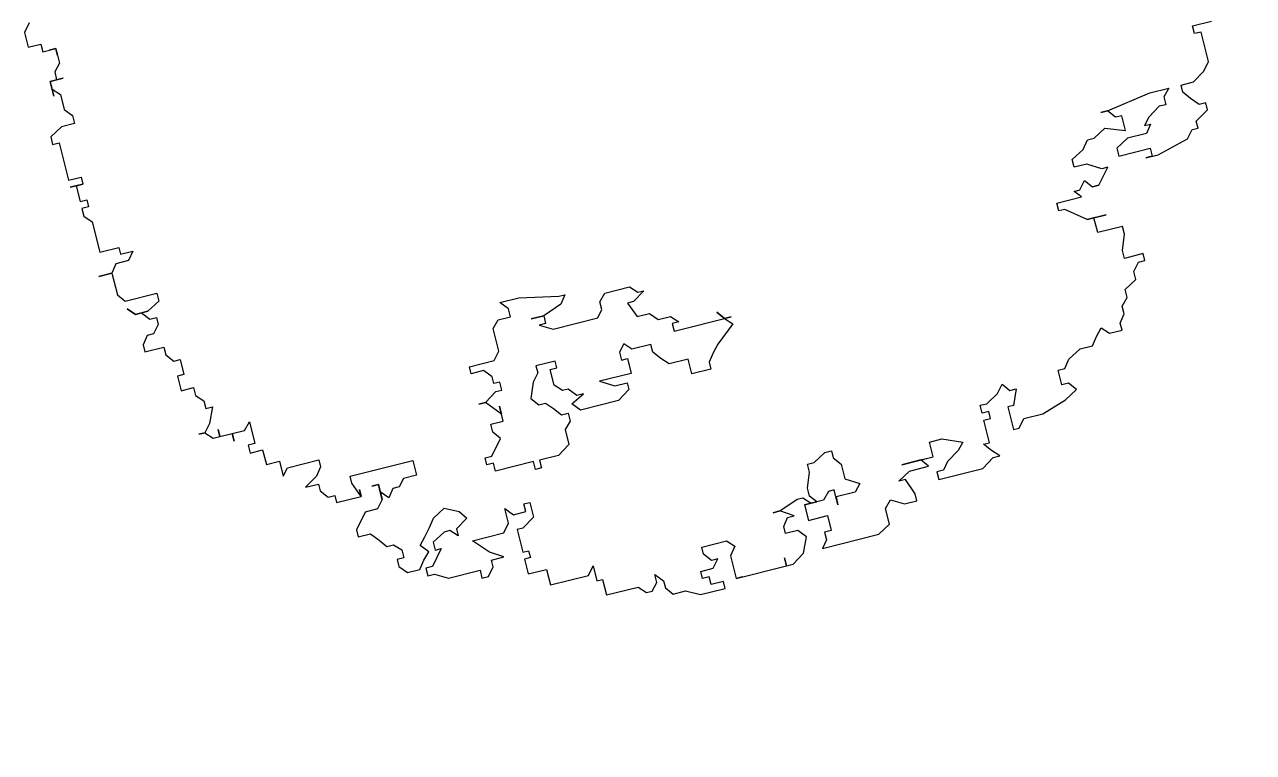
# Model space of a CAD drawing. Extents: x -30 to 1202, y 231 to 898.
# Drawn here: x 422.741 to 427.279, y 435.574 to 438.262 of the extents above; entities that cross this region are included whole.
import ezdxf

# ---------------------------------------------------------------- set-up
doc = ezdxf.new("R2010")
doc.units = 0
doc.header["$LTSCALE"] = 0.04
doc.layers.get('0').update_dxf_attribs({"linetype": 'CONTINUOUS'})
for name, color, linetype in [('CONTORXXNP----00', 255, 'CONTINUOUS'), ('PISO', 1, 'CONTINUOUS'), ('PISOS', 1, 'CONTINUOUS')]:
    doc.layers.add(name, color=color, linetype=linetype)
doc.styles.get("Standard").update_dxf_attribs({"font": 'romans.shx'})

# ---------------------------------------------------------------- blocks, each defined once
blk = doc.blocks.new('ARB3')
for p, q in [((-0.4922, 0.0945), (-0.498, 0.0876)), ((-0.498, 0.0876), (-0.498, 0.0745)), ((-0.498, -0.0047), (-0.498, -0.0116)), ((-0.498, -0.0116), (-0.4922, -0.0116)), ((-0.4922, -0.0116), (-0.4922, -0.0446))]:
    blk.add_line(p, q)
at = {"color": 0}
for p, q in [((-0.498, 0.0745), (-0.487, 0.0745)), ((-0.487, 0.0745), (-0.487, 0.0676)), ((-0.487, 0.0676), (-0.4754, 0.0676)), ((-0.4754, 0.0676), (-0.4812, 0.0676)), ((-0.4812, 0.0676), (-0.4754, 0.0676)), ((-0.4754, 0.0676), (-0.4754, 0.0615)), ((-0.4754, 0.0615), (-0.4754, 0.0676)), ((-0.4754, 0.0676), (-0.4754, 0.0546)), ((-0.4754, 0.0546), (-0.4812, 0.0484)), ((-0.4812, 0.0484), (-0.4812, 0.0415)), ((-0.4754, 0.0415), (-0.487, 0.0415)), ((-0.487, 0.0415), (-0.487, 0.0284)), ((-0.487, 0.0284), (-0.487, 0.0346)), ((-0.487, 0.0346), (-0.4812, 0.0284)), ((-0.4812, 0.0415), (-0.4754, 0.0415)), ((-0.4812, 0.0284), (-0.4812, 0.0153)), ((-0.4812, 0.0153), (-0.4754, 0.0084)), ((-0.487, 0.0015), (-0.498, -0.0047)), ((-0.4754, 0.0015), (-0.487, 0.0015)), ((-0.4754, 0.0084), (-0.4754, 0.0015)), ((-0.4922, -0.0446), (-0.4812, -0.0446)), ((-0.4812, -0.0508), (-0.4922, -0.0508)), ((-0.4922, -0.0508), (-0.487, -0.0508)), ((-0.487, -0.0508), (-0.487, -0.0646)), ((-0.4812, -0.0446), (-0.4812, -0.0508)), ((-0.487, -0.0646), (-0.4812, -0.0646)), ((-0.4812, -0.0708), (-0.487, -0.0708)), ((-0.487, -0.0708), (-0.487, -0.0777)), ((-0.4812, -0.0646), (-0.4812, -0.0708)), ((-0.487, -0.0777), (-0.4812, -0.0839)), ((-0.4812, -0.0839), (-0.4812, -0.1108)), ((-0.4812, -0.1108), (-0.4644, -0.1108)), ((-0.4644, -0.1108), (-0.4644, -0.1169)), ((-0.4702, -0.1238), (-0.4754, -0.1308)), ((-0.4592, -0.1238), (-0.4702, -0.1238)), ((-0.4644, -0.1169), (-0.4534, -0.1169)), ((-0.4534, -0.1169), (-0.4592, -0.1238)), ((-0.4754, -0.1308), (-0.487, -0.1308)), ((-0.487, -0.1308), (-0.4754, -0.1308)), ((-0.4754, -0.1308), (-0.4754, -0.15)), ((-0.4754, -0.15), (-0.4702, -0.1569)), ((-0.4702, -0.1569), (-0.4424, -0.1569)), ((-0.4424, -0.1569), (-0.4424, -0.1638)), ((0.4747, -0.1569), (0.4747, -0.15)), ((0.4747, -0.15), (0.4915, -0.15)), ((0.4805, -0.1569), (0.4747, -0.1569)), ((0.4805, -0.1831), (0.4805, -0.1569)), ((-0.4644, -0.17), (-0.4702, -0.1638)), ((-0.4702, -0.1638), (-0.4644, -0.17)), ((-0.4424, -0.1638), (-0.4534, -0.17)), ((-0.4534, -0.17), (-0.4644, -0.17)), ((-0.4644, -0.17), (-0.4592, -0.17)), ((-0.4592, -0.17), (-0.4534, -0.1769)), ((-0.4534, -0.1769), (-0.4476, -0.1769)), ((-0.4476, -0.1769), (-0.4476, -0.1831)), ((-0.4476, -0.1831), (-0.4534, -0.19)), ((0.4747, -0.19), (0.4805, -0.1831)), ((-0.4592, -0.19), (-0.4644, -0.1969)), ((-0.4644, -0.1969), (-0.4644, -0.2031)), ((-0.4534, -0.19), (-0.4592, -0.19)), ((0.3862, -0.2031), (0.425, -0.1969)), ((0.425, -0.1969), (0.4418, -0.1969)), ((0.4418, -0.1969), (0.436, -0.2031)), ((0.4528, -0.2031), (0.4528, -0.1969)), ((0.4528, -0.1969), (0.4638, -0.1969)), ((0.4638, -0.1969), (0.4747, -0.19)), ((-0.4644, -0.2031), (-0.4476, -0.2031)), ((-0.4476, -0.2031), (-0.4476, -0.21)), ((-0.4476, -0.21), (-0.4424, -0.2169)), ((0.3862, -0.2031), (0.3804, -0.2031)), ((0.3804, -0.2031), (0.3862, -0.2031)), ((0.3914, -0.21), (0.3862, -0.2031)), ((0.3972, -0.21), (0.3914, -0.21)), ((0.3972, -0.223), (0.3972, -0.21)), ((0.4302, -0.21), (0.4192, -0.2169)), ((0.436, -0.21), (0.4302, -0.21)), ((0.436, -0.2031), (0.436, -0.21)), ((0.4579, -0.21), (0.4528, -0.2031)), ((0.4638, -0.2169), (0.4579, -0.21)), ((-0.4424, -0.2169), (-0.4366, -0.2169)), ((-0.4366, -0.2169), (-0.4366, -0.23)), ((0.3695, -0.223), (0.3804, -0.2169)), ((0.3804, -0.2169), (0.3972, -0.223)), ((0.4192, -0.2169), (0.414, -0.223)), ((0.4696, -0.2169), (0.4638, -0.2169)), ((0.4696, -0.223), (0.4696, -0.2169)), ((-0.4366, -0.23), (-0.4424, -0.23)), ((-0.4424, -0.23), (-0.4424, -0.243)), ((0.3468, -0.2361), (0.3578, -0.23)), ((0.3578, -0.23), (0.3636, -0.223)), ((0.3636, -0.223), (0.3695, -0.223)), ((0.3972, -0.23), (0.3862, -0.2361)), ((0.414, -0.23), (0.3972, -0.23)), ((0.414, -0.223), (0.4192, -0.223)), ((0.4192, -0.223), (0.414, -0.23)), ((0.4579, -0.23), (0.4696, -0.223)), ((0.4579, -0.2361), (0.4579, -0.23)), ((-0.1531, -0.243), (-0.1589, -0.2361)), ((-0.1589, -0.2361), (-0.1421, -0.2361)), ((-0.1421, -0.2361), (-0.1085, -0.243)), ((0.3468, -0.243), (0.3468, -0.2361)), ((0.3862, -0.2361), (0.3862, -0.243)), ((0.447, -0.243), (0.4528, -0.2361)), ((0.4528, -0.2361), (0.4579, -0.2361)), ((-0.4424, -0.243), (-0.4315, -0.243)), ((-0.4315, -0.243), (-0.4315, -0.25)), ((-0.4315, -0.25), (-0.4256, -0.2561)), ((-0.1699, -0.2561), (-0.1641, -0.25)), ((-0.1641, -0.25), (-0.1531, -0.25)), ((-0.1531, -0.25), (-0.1531, -0.243)), ((-0.1085, -0.25), (-0.1253, -0.2561)), ((-0.1085, -0.243), (-0.1033, -0.243)), ((-0.1033, -0.243), (-0.1085, -0.25)), ((-0.0756, -0.2561), (-0.0698, -0.25)), ((-0.0698, -0.25), (-0.0478, -0.25)), ((-0.0478, -0.25), (-0.042, -0.2561)), ((0.3578, -0.243), (0.3468, -0.243)), ((0.3695, -0.25), (0.3578, -0.243)), ((0.3636, -0.263), (0.3746, -0.25)), ((0.3746, -0.25), (0.3695, -0.25)), ((0.3862, -0.243), (0.414, -0.243)), ((0.414, -0.25), (0.4082, -0.25)), ((0.4082, -0.25), (0.4192, -0.25)), ((0.414, -0.243), (0.414, -0.25)), ((0.4192, -0.25), (0.447, -0.243)), ((-0.4256, -0.2561), (-0.4256, -0.263)), ((-0.4256, -0.263), (-0.4198, -0.263)), ((-0.4198, -0.263), (-0.4256, -0.2761)), ((-0.1699, -0.2761), (-0.1699, -0.2561)), ((-0.1253, -0.2561), (-0.1363, -0.2561)), ((-0.1363, -0.2561), (-0.1253, -0.2561)), ((-0.1253, -0.263), (-0.1311, -0.263)), ((-0.1311, -0.263), (-0.1201, -0.2692)), ((-0.1253, -0.2561), (-0.1253, -0.263)), ((-0.0807, -0.2692), (-0.0756, -0.263)), ((-0.0756, -0.263), (-0.0756, -0.2561)), ((-0.0478, -0.263), (-0.053, -0.263)), ((-0.053, -0.263), (-0.0478, -0.2761)), ((-0.0368, -0.2561), (-0.0478, -0.263)), ((-0.042, -0.2561), (-0.0368, -0.2561)), ((0.3468, -0.2692), (0.3417, -0.263)), ((0.3417, -0.263), (0.3468, -0.263)), ((0.3468, -0.263), (0.3527, -0.2561)), ((0.3527, -0.2561), (0.3578, -0.263)), ((0.3578, -0.263), (0.3636, -0.263)), ((0.3636, -0.263), (0.3578, -0.263)), ((0.3578, -0.263), (0.3636, -0.263)), ((-0.1201, -0.2692), (-0.0807, -0.2692)), ((0.3249, -0.2761), (0.3249, -0.2692)), ((0.3249, -0.2692), (0.3468, -0.2692)), ((-0.4315, -0.283), (-0.4366, -0.283)), ((-0.4366, -0.283), (-0.4315, -0.283)), ((-0.4256, -0.2761), (-0.4315, -0.283)), ((-0.4315, -0.283), (-0.4256, -0.2892)), ((-0.4198, -0.2892), (-0.4198, -0.283)), ((-0.4198, -0.283), (-0.4198, -0.2892)), ((-0.3979, -0.2892), (-0.3921, -0.283)), ((-0.3921, -0.283), (-0.3921, -0.3022)), ((-0.1976, -0.2892), (-0.1976, -0.283)), ((-0.1976, -0.283), (-0.1757, -0.283)), ((-0.1757, -0.283), (-0.1699, -0.2761)), ((-0.0478, -0.2761), (-0.0368, -0.2761)), ((-0.0368, -0.2761), (-0.031, -0.283)), ((-0.031, -0.283), (-0.02, -0.283)), ((-0.02, -0.283), (-0.0142, -0.2892)), ((0.3301, -0.2761), (0.3249, -0.2761)), ((0.3468, -0.2892), (0.3301, -0.2761)), ((-0.4256, -0.2892), (-0.4198, -0.2892)), ((-0.4198, -0.2892), (-0.4089, -0.2892)), ((-0.4089, -0.2892), (-0.4089, -0.2961)), ((-0.4089, -0.2961), (-0.4089, -0.2892)), ((-0.4089, -0.2892), (-0.3979, -0.2892)), ((-0.1867, -0.2892), (-0.1976, -0.2892)), ((-0.1809, -0.2961), (-0.1867, -0.2892)), ((-0.0142, -0.2892), (-0.02, -0.2892)), ((-0.02, -0.2892), (-0.02, -0.2961)), ((0.0245, -0.2961), (0.0194, -0.2892)), ((0.0194, -0.2892), (0.0245, -0.2961)), ((0.3636, -0.2892), (0.3468, -0.2892)), ((0.3527, -0.3022), (0.3527, -0.2892)), ((0.3527, -0.2892), (0.3636, -0.2892)), ((-0.3921, -0.3022), (-0.3979, -0.3022)), ((-0.3979, -0.3022), (-0.3979, -0.3092)), ((-0.1809, -0.3022), (-0.1809, -0.2961)), ((-0.1757, -0.3022), (-0.1809, -0.3022)), ((-0.1757, -0.3092), (-0.1757, -0.3022)), ((-0.1421, -0.3022), (-0.1479, -0.3092)), ((-0.1253, -0.2961), (-0.1421, -0.2961)), ((-0.1421, -0.2961), (-0.1421, -0.3022)), ((-0.1311, -0.3161), (-0.1311, -0.3022)), ((-0.1311, -0.3022), (-0.1253, -0.3022)), ((-0.1253, -0.3022), (-0.1253, -0.2961)), ((-0.0646, -0.2961), (-0.0698, -0.3022)), ((-0.0698, -0.3022), (-0.0698, -0.3092)), ((-0.0588, -0.3022), (-0.0646, -0.2961)), ((-0.042, -0.3022), (-0.0588, -0.3022)), ((-0.042, -0.3092), (-0.042, -0.3022)), ((-0.02, -0.2961), (0.0304, -0.2961)), ((0.0304, -0.3022), (0.0136, -0.3161)), ((0.0304, -0.2961), (0.0245, -0.2961)), ((0.0245, -0.2961), (0.0304, -0.3022)), ((0.3746, -0.3022), (0.3527, -0.3022)), ((0.3746, -0.3092), (0.3746, -0.3022)), ((-0.3979, -0.3092), (-0.3869, -0.3092)), ((-0.3869, -0.3092), (-0.3869, -0.3222)), ((-0.1918, -0.3161), (-0.1809, -0.3092)), ((-0.1809, -0.3092), (-0.1757, -0.3092)), ((-0.1479, -0.3092), (-0.1531, -0.3222)), ((-0.0698, -0.3092), (-0.0646, -0.3092)), ((-0.0646, -0.3092), (-0.0646, -0.3222)), ((-0.0368, -0.3161), (-0.042, -0.3092)), ((0.3695, -0.3222), (0.3746, -0.3092)), ((-0.3869, -0.3222), (-0.3753, -0.3222)), ((-0.3753, -0.3222), (-0.3753, -0.3353)), ((-0.1918, -0.3161), (-0.1976, -0.3161)), ((-0.1976, -0.3161), (-0.1918, -0.3161)), ((-0.1809, -0.3292), (-0.1918, -0.3161)), ((-0.1809, -0.3353), (-0.1809, -0.3222)), ((-0.1809, -0.3222), (-0.1809, -0.3292)), ((-0.1809, -0.3292), (-0.1809, -0.3222)), ((-0.1809, -0.3222), (-0.1809, -0.3292)), ((-0.1531, -0.3222), (-0.1479, -0.3292)), ((-0.1253, -0.3222), (-0.1311, -0.3161)), ((-0.1201, -0.3222), (-0.1253, -0.3222)), ((-0.1143, -0.3292), (-0.1201, -0.3222)), ((-0.0646, -0.3222), (-0.0924, -0.3222)), ((-0.0924, -0.3222), (-0.0807, -0.3292)), ((-0.031, -0.3222), (-0.0368, -0.3161)), ((-0.0142, -0.3222), (-0.031, -0.3222)), ((-0.0142, -0.3353), (-0.0142, -0.3222)), ((0.0078, -0.3222), (0.0026, -0.3292)), ((0.0136, -0.3161), (0.0078, -0.3222)), ((0.3695, -0.3292), (0.3695, -0.3222)), ((-0.3753, -0.3353), (-0.3701, -0.3292)), ((-0.3701, -0.3292), (-0.3423, -0.3292)), ((-0.3423, -0.3353), (-0.3475, -0.3422)), ((-0.3423, -0.3292), (-0.3423, -0.3353)), ((-0.1918, -0.3422), (-0.1918, -0.3353)), ((-0.1918, -0.3353), (-0.1809, -0.3353)), ((-0.1479, -0.3292), (-0.1421, -0.3292)), ((-0.1421, -0.3292), (-0.1363, -0.3353)), ((-0.1363, -0.3353), (-0.1311, -0.3422)), ((-0.1201, -0.3353), (-0.1085, -0.3292)), ((-0.1143, -0.3422), (-0.1201, -0.3353)), ((-0.1085, -0.3292), (-0.1143, -0.3292)), ((-0.0807, -0.3292), (-0.0698, -0.3292)), ((-0.0698, -0.3353), (-0.0807, -0.3422)), ((-0.0698, -0.3292), (-0.0698, -0.3353)), ((0.0026, -0.3353), (-0.0142, -0.3353)), ((0.0026, -0.3292), (0.0026, -0.3353)), ((0.3862, -0.3292), (0.3695, -0.3292)), ((0.3746, -0.3422), (0.3804, -0.3353)), ((0.3804, -0.3353), (0.3862, -0.3353)), ((0.3862, -0.3353), (0.3862, -0.3292)), ((-0.3475, -0.3422), (-0.3591, -0.3492)), ((-0.1867, -0.3492), (-0.1918, -0.3422)), ((-0.1311, -0.3422), (-0.1253, -0.3422)), ((-0.1253, -0.3422), (-0.1253, -0.3492)), ((-0.0807, -0.3422), (-0.1143, -0.3422)), ((0.3746, -0.3492), (0.3746, -0.3422)), ((-0.3591, -0.3492), (-0.3475, -0.3492)), ((-0.3475, -0.3492), (-0.3475, -0.3553)), ((-0.3475, -0.3553), (-0.3423, -0.3622)), ((-0.3197, -0.3553), (-0.3197, -0.3492)), ((-0.3197, -0.3492), (-0.2642, -0.3492)), ((-0.3146, -0.3684), (-0.3197, -0.3553)), ((-0.2642, -0.3492), (-0.2642, -0.3622)), ((-0.1976, -0.3622), (-0.1867, -0.3492)), ((-0.1253, -0.3492), (-0.1311, -0.3553)), ((-0.1311, -0.3553), (-0.1311, -0.3684)), ((0.3636, -0.3553), (0.3746, -0.3492)), ((0.3636, -0.3622), (0.3636, -0.3553)), ((-0.3423, -0.3622), (-0.3365, -0.3622)), ((-0.3365, -0.3622), (-0.3365, -0.3684)), ((-0.3365, -0.3684), (-0.3146, -0.3684)), ((-0.3146, -0.3684), (-0.3146, -0.3622)), ((-0.3146, -0.3622), (-0.3146, -0.3684)), ((-0.2978, -0.3622), (-0.3036, -0.3622)), ((-0.3036, -0.3622), (-0.2978, -0.3622)), ((-0.2978, -0.3684), (-0.2978, -0.3622)), ((-0.2978, -0.3622), (-0.2978, -0.3753)), ((-0.2919, -0.3753), (-0.2978, -0.3684)), ((-0.2868, -0.3684), (-0.2919, -0.3753)), ((-0.281, -0.3684), (-0.2868, -0.3684)), ((-0.2758, -0.3622), (-0.281, -0.3684)), ((-0.2642, -0.3622), (-0.2758, -0.3622)), ((-0.2035, -0.3684), (-0.2035, -0.3622)), ((-0.2035, -0.3622), (-0.1976, -0.3622)), ((-0.1976, -0.3684), (-0.2035, -0.3684)), ((-0.1976, -0.3753), (-0.1976, -0.3684)), ((-0.1311, -0.3684), (-0.1421, -0.3753)), ((0.3578, -0.3684), (0.3636, -0.3622)), ((0.3578, -0.3753), (0.3578, -0.3684)), ((-0.2978, -0.3753), (-0.3036, -0.3822)), ((-0.1641, -0.3753), (-0.1976, -0.3753)), ((-0.1641, -0.3822), (-0.1641, -0.3753)), ((-0.1421, -0.3753), (-0.1589, -0.3753)), ((-0.1589, -0.3753), (-0.1589, -0.3822)), ((0.3527, -0.3822), (0.3578, -0.3753)), ((-0.3146, -0.3822), (-0.3255, -0.3953)), ((-0.3036, -0.3822), (-0.3146, -0.3822)), ((-0.1589, -0.3822), (-0.1641, -0.3822)), ((0.3249, -0.3953), (0.3301, -0.3884)), ((0.3301, -0.3884), (0.3359, -0.3822)), ((0.3359, -0.3822), (0.3417, -0.3884)), ((0.3417, -0.3884), (0.3527, -0.3884)), ((0.3527, -0.3884), (0.3527, -0.3822)), ((-0.3255, -0.3953), (-0.3255, -0.4014)), ((-0.259, -0.4014), (-0.248, -0.3953)), ((-0.248, -0.3953), (-0.2364, -0.4014)), ((0.3023, -0.4014), (0.3139, -0.3953)), ((0.3139, -0.3953), (0.3249, -0.3953)), ((-0.3255, -0.4014), (-0.3146, -0.4014)), ((-0.3146, -0.4014), (-0.3087, -0.4084)), ((-0.3087, -0.4084), (-0.3036, -0.4153)), ((-0.27, -0.4153), (-0.2642, -0.4084)), ((-0.2642, -0.4084), (-0.259, -0.4014)), ((-0.2312, -0.4084), (-0.2422, -0.4153)), ((-0.2364, -0.4014), (-0.2312, -0.4084)), ((-0.1976, -0.4214), (-0.1976, -0.4084)), ((-0.1976, -0.4084), (-0.1918, -0.4153)), ((-0.1809, -0.4153), (-0.1809, -0.4084)), ((-0.1809, -0.4084), (-0.1757, -0.4084)), ((-0.1757, -0.4084), (-0.1757, -0.4214)), ((0.2358, -0.4153), (0.2416, -0.4084)), ((0.2416, -0.4084), (0.2467, -0.4153)), ((0.2913, -0.4214), (0.2913, -0.4084)), ((0.2913, -0.4084), (0.2971, -0.4084)), ((0.2971, -0.4084), (0.3023, -0.4014)), ((-0.3036, -0.4153), (-0.2978, -0.4153)), ((-0.2978, -0.4153), (-0.2919, -0.4214)), ((-0.2758, -0.4214), (-0.27, -0.4153)), ((-0.2532, -0.4153), (-0.2642, -0.4214)), ((-0.248, -0.4153), (-0.2532, -0.4153)), ((-0.2422, -0.4214), (-0.248, -0.4153)), ((-0.2422, -0.4153), (-0.2422, -0.4214)), ((-0.1918, -0.4153), (-0.1809, -0.4153)), ((0.2248, -0.4214), (0.2358, -0.4153)), ((0.2467, -0.4153), (0.2525, -0.4153)), ((0.2525, -0.4153), (0.2467, -0.4284)), ((-0.2919, -0.4284), (-0.2978, -0.4284)), ((-0.2978, -0.4284), (-0.2978, -0.4345)), ((-0.2919, -0.4214), (-0.2919, -0.4284)), ((-0.27, -0.4284), (-0.2758, -0.4214)), ((-0.2758, -0.4345), (-0.27, -0.4284)), ((-0.259, -0.4284), (-0.27, -0.4414)), ((-0.2642, -0.4214), (-0.2642, -0.4284)), ((-0.2642, -0.4284), (-0.259, -0.4284)), ((-0.2196, -0.4414), (-0.2312, -0.4284)), ((-0.2312, -0.4284), (-0.2035, -0.4284)), ((-0.2035, -0.4284), (-0.1976, -0.4214)), ((-0.1867, -0.4284), (-0.1918, -0.4284)), ((-0.1918, -0.4284), (-0.1918, -0.4484)), ((-0.1757, -0.4214), (-0.1867, -0.4284)), ((0.0691, -0.4345), (0.0801, -0.4284)), ((0.0801, -0.4284), (0.0859, -0.4284)), ((0.0859, -0.4284), (0.0859, -0.4345)), ((0.219, -0.4284), (0.219, -0.4214)), ((0.219, -0.4214), (0.2248, -0.4214)), ((0.2248, -0.4284), (0.219, -0.4284)), ((0.2248, -0.4345), (0.2248, -0.4284)), ((0.2467, -0.4284), (0.2416, -0.4284)), ((0.2416, -0.4284), (0.2416, -0.4484)), ((0.2971, -0.4214), (0.2913, -0.4214)), ((0.2913, -0.4345), (0.3023, -0.4284)), ((0.3023, -0.4284), (0.2971, -0.4214)), ((-0.2978, -0.4345), (-0.2919, -0.4414)), ((-0.2919, -0.4414), (-0.281, -0.4414)), ((-0.281, -0.4414), (-0.2758, -0.4345)), ((-0.27, -0.4414), (-0.2758, -0.4414)), ((-0.2758, -0.4414), (-0.2758, -0.4484)), ((-0.2086, -0.4484), (-0.2196, -0.4414)), ((0.0581, -0.4545), (0.0633, -0.4414)), ((0.0633, -0.4414), (0.0633, -0.4345)), ((0.0633, -0.4345), (0.0691, -0.4345)), ((0.0859, -0.4345), (0.0911, -0.4414)), ((0.0911, -0.4414), (0.0911, -0.4545)), ((0.1692, -0.4545), (0.1692, -0.4414)), ((0.1692, -0.4414), (0.1802, -0.4414)), ((0.1802, -0.4414), (0.197, -0.4484)), ((0.219, -0.4545), (0.219, -0.4345)), ((0.219, -0.4345), (0.2248, -0.4345)), ((0.2467, -0.4484), (0.2525, -0.4414)), ((0.2525, -0.4414), (0.2693, -0.4414)), ((0.2693, -0.4414), (0.2913, -0.4345)), ((-0.2758, -0.4484), (-0.27, -0.4484)), ((-0.27, -0.4484), (-0.259, -0.4545)), ((-0.2196, -0.4545), (-0.2196, -0.4484)), ((-0.2196, -0.4484), (-0.2086, -0.4484)), ((-0.1918, -0.4484), (-0.1867, -0.4484)), ((-0.1867, -0.4484), (-0.1867, -0.4545)), ((0.197, -0.4484), (0.1912, -0.4545)), ((0.2416, -0.4484), (0.2467, -0.4484)), ((-0.259, -0.4545), (-0.2312, -0.4545)), ((-0.2312, -0.4545), (-0.2312, -0.4614)), ((-0.2312, -0.4614), (-0.2254, -0.4614)), ((-0.2254, -0.4614), (-0.2196, -0.4545)), ((-0.1867, -0.4545), (-0.1918, -0.4545)), ((-0.1918, -0.4545), (-0.1918, -0.4676)), ((0.0304, -0.4676), (0.0472, -0.4614)), ((0.0472, -0.4614), (0.0523, -0.4614)), ((0.0523, -0.4614), (0.0581, -0.4676)), ((0.0581, -0.4614), (0.0581, -0.4545)), ((0.0633, -0.4676), (0.0581, -0.4614)), ((0.0749, -0.4614), (0.0691, -0.4676)), ((0.0801, -0.4614), (0.0749, -0.4614)), ((0.0801, -0.4745), (0.0801, -0.4614)), ((0.0911, -0.4545), (0.1027, -0.4614)), ((0.1027, -0.4614), (0.0969, -0.4676)), ((0.1356, -0.4676), (0.1466, -0.4614)), ((0.1582, -0.4545), (0.1415, -0.4545)), ((0.1415, -0.4545), (0.1692, -0.4545)), ((0.1466, -0.4614), (0.1634, -0.4614)), ((0.1634, -0.4614), (0.1582, -0.4545)), ((0.1802, -0.4614), (0.175, -0.4676)), ((0.1912, -0.4545), (0.1802, -0.4614)), ((0.219, -0.4614), (0.2138, -0.4545)), ((0.2138, -0.4545), (0.219, -0.4545)), ((0.2248, -0.4676), (0.219, -0.4614)), ((-0.1918, -0.4676), (-0.1757, -0.4676)), ((-0.1757, -0.4676), (-0.1757, -0.4814)), ((0.0304, -0.4676), (0.0245, -0.4676)), ((0.0245, -0.4676), (0.0304, -0.4676)), ((0.0413, -0.4745), (0.0304, -0.4676)), ((0.0691, -0.4676), (0.0523, -0.4676)), ((0.0523, -0.4676), (0.0523, -0.4814)), ((0.0581, -0.4676), (0.0633, -0.4676)), ((0.0969, -0.4676), (0.0801, -0.4676)), ((0.0801, -0.4676), (0.0801, -0.4745)), ((0.1415, -0.4676), (0.1356, -0.4676)), ((0.1466, -0.4814), (0.1415, -0.4676)), ((0.175, -0.4676), (0.1692, -0.4676)), ((0.1692, -0.4676), (0.1692, -0.4745)), ((0.208, -0.4745), (0.219, -0.4676)), ((0.219, -0.4676), (0.2248, -0.4676)), ((-0.1757, -0.4814), (-0.1421, -0.4814)), ((-0.1421, -0.4814), (-0.1363, -0.4745)), ((-0.1363, -0.4745), (-0.1363, -0.4876)), ((-0.042, -0.4876), (-0.042, -0.4814)), ((-0.042, -0.4814), (-0.02, -0.4814)), ((-0.02, -0.4814), (-0.0142, -0.4876)), ((0.0304, -0.4814), (0.0355, -0.4745)), ((0.0304, -0.4876), (0.0304, -0.4814)), ((0.0355, -0.4745), (0.0413, -0.4745)), ((0.0523, -0.4814), (0.0691, -0.4814)), ((0.0691, -0.4814), (0.0691, -0.4945)), ((0.1188, -0.4876), (0.1247, -0.4814)), ((0.1247, -0.4814), (0.1356, -0.4876)), ((0.1466, -0.4876), (0.1466, -0.4814)), ((0.1692, -0.4745), (0.208, -0.4745)), ((-0.1363, -0.4876), (-0.1311, -0.4876)), ((-0.1311, -0.4876), (-0.1311, -0.5014)), ((-0.0866, -0.5014), (-0.0866, -0.4945)), ((-0.0866, -0.4945), (-0.0807, -0.5014)), ((-0.0368, -0.4945), (-0.042, -0.4876)), ((-0.0368, -0.5014), (-0.031, -0.4945)), ((-0.031, -0.4945), (-0.0368, -0.4945)), ((-0.0142, -0.4876), (-0.02, -0.4945)), ((-0.02, -0.4945), (-0.02, -0.5145)), ((0.0413, -0.4876), (0.0304, -0.4876)), ((0.0472, -0.4945), (0.0413, -0.4876)), ((0.0413, -0.5076), (0.0472, -0.4945)), ((0.0691, -0.4945), (0.0633, -0.4945)), ((0.0633, -0.4945), (0.0633, -0.5014)), ((0.1188, -0.5014), (0.1188, -0.4876)), ((0.1356, -0.4876), (0.1466, -0.4876)), ((-0.1311, -0.5014), (-0.1033, -0.5014)), ((-0.1033, -0.5014), (-0.0975, -0.5076)), ((-0.0924, -0.5076), (-0.0866, -0.5014)), ((-0.0807, -0.5014), (-0.0807, -0.5076)), ((-0.0478, -0.5076), (-0.0478, -0.5014)), ((-0.0478, -0.5014), (-0.0368, -0.5014)), ((0.0633, -0.5014), (0.0581, -0.5076)), ((0.1079, -0.5076), (0.1188, -0.5014)), ((-0.0975, -0.5076), (-0.0924, -0.5076)), ((-0.0807, -0.5076), (-0.0756, -0.5145)), ((-0.0756, -0.5145), (-0.0646, -0.5145)), ((-0.0646, -0.5145), (-0.053, -0.5206)), ((-0.042, -0.5076), (-0.0478, -0.5076)), ((-0.042, -0.5145), (-0.042, -0.5076)), ((-0.031, -0.5145), (-0.042, -0.5145)), ((-0.031, -0.5206), (-0.031, -0.5145)), ((-0.02, -0.5145), (-0.0142, -0.5145)), ((-0.0142, -0.5145), (-0.02, -0.5145)), ((-0.02, -0.5145), (0.0245, -0.5145)), ((0.0245, -0.5145), (0.0245, -0.5076)), ((0.0245, -0.5076), (0.0245, -0.5145)), ((0.0245, -0.5145), (0.0304, -0.5145)), ((0.0304, -0.5145), (0.0413, -0.5076)), ((0.0581, -0.5076), (0.1079, -0.5076)), ((-0.053, -0.5206), (-0.031, -0.5206))]:
    blk.add_line(p, q, dxfattribs=at)
at = {"layer": 'CONTORXXNP----00'}
for p, q in [((-0.4922, 0.0945), (-0.498, 0.0876)), ((-0.498, 0.0876), (-0.498, 0.0745)), ((-0.498, 0.0745), (-0.487, 0.0745)), ((-0.487, 0.0745), (-0.487, 0.0676)), ((-0.487, 0.0676), (-0.4754, 0.0676)), ((-0.4812, 0.0676), (-0.4754, 0.0676)), ((-0.4754, 0.0676), (-0.4812, 0.0676)), ((-0.4754, 0.0676), (-0.4754, 0.0546)), ((-0.4754, 0.0615), (-0.4754, 0.0676)), ((-0.4754, 0.0676), (-0.4754, 0.0615)), ((-0.4754, 0.0546), (-0.4812, 0.0484)), ((-0.4812, 0.0484), (-0.4812, 0.0415)), ((-0.487, 0.0415), (-0.4812, 0.0415)), ((-0.487, 0.0346), (-0.487, 0.0415)), ((-0.487, 0.0346), (-0.4812, 0.0284)), ((-0.4812, 0.0284), (-0.4812, 0.0153)), ((-0.4812, 0.0153), (-0.4754, 0.0084)), ((-0.487, 0.0015), (-0.498, -0.0047)), ((-0.4754, 0.0015), (-0.487, 0.0015)), ((-0.4754, 0.0084), (-0.4754, 0.0015)), ((-0.498, -0.0047), (-0.498, -0.0116)), ((-0.498, -0.0116), (-0.4922, -0.0116)), ((-0.4922, -0.0116), (-0.4922, -0.0446)), ((-0.4922, -0.0446), (-0.4812, -0.0446)), ((-0.487, -0.0508), (-0.4812, -0.0508)), ((-0.487, -0.0508), (-0.487, -0.0646)), ((-0.4812, -0.0446), (-0.4812, -0.0508)), ((-0.487, -0.0646), (-0.4812, -0.0646)), ((-0.487, -0.0708), (-0.487, -0.0777)), ((-0.4812, -0.0708), (-0.487, -0.0708)), ((-0.4812, -0.0646), (-0.4812, -0.0708)), ((-0.487, -0.0777), (-0.4812, -0.0839)), ((-0.4812, -0.0839), (-0.4812, -0.1108)), ((-0.4812, -0.1108), (-0.4644, -0.1108)), ((-0.4644, -0.1108), (-0.4644, -0.1169)), ((-0.4702, -0.1238), (-0.4754, -0.1308)), ((-0.4592, -0.1238), (-0.4702, -0.1238)), ((-0.4644, -0.1169), (-0.4534, -0.1169)), ((-0.4534, -0.1169), (-0.4592, -0.1238)), ((-0.4754, -0.1308), (-0.4754, -0.15)), ((-0.4754, -0.15), (-0.4702, -0.1569)), ((-0.4702, -0.1569), (-0.4424, -0.1569)), ((-0.4424, -0.1569), (-0.4424, -0.1638)), ((0.4747, -0.15), (0.4915, -0.15)), ((0.4747, -0.1569), (0.4747, -0.15)), ((0.4805, -0.1569), (0.4747, -0.1569)), ((0.4805, -0.1831), (0.4805, -0.1569)), ((-0.4424, -0.1638), (-0.4534, -0.17)), ((-0.4592, -0.17), (-0.4534, -0.17)), ((-0.4592, -0.17), (-0.4534, -0.1769)), ((-0.4534, -0.1769), (-0.4476, -0.1769)), ((-0.4476, -0.1769), (-0.4476, -0.1831)), ((-0.4476, -0.1831), (-0.4534, -0.19)), ((0.4747, -0.19), (0.4805, -0.1831)), ((-0.4592, -0.19), (-0.4644, -0.1969)), ((-0.4644, -0.1969), (-0.4644, -0.2031)), ((-0.4534, -0.19), (-0.4592, -0.19)), ((0.3862, -0.2031), (0.425, -0.1969)), ((0.425, -0.1969), (0.4418, -0.1969)), ((0.4418, -0.1969), (0.436, -0.2031)), ((0.4528, -0.1969), (0.4638, -0.1969)), ((0.4528, -0.2031), (0.4528, -0.1969)), ((0.4638, -0.1969), (0.4747, -0.19)), ((-0.4644, -0.2031), (-0.4476, -0.2031)), ((-0.4476, -0.2031), (-0.4476, -0.21)), ((-0.4476, -0.21), (-0.4424, -0.2169)), ((0.3914, -0.21), (0.3862, -0.2031)), ((0.3972, -0.21), (0.3914, -0.21)), ((0.3972, -0.223), (0.3972, -0.21)), ((0.4302, -0.21), (0.4192, -0.2169)), ((0.436, -0.21), (0.4302, -0.21)), ((0.436, -0.2031), (0.436, -0.21)), ((0.4579, -0.21), (0.4528, -0.2031)), ((0.4638, -0.2169), (0.4579, -0.21)), ((-0.4424, -0.2169), (-0.4366, -0.2169)), ((-0.4366, -0.2169), (-0.4366, -0.23)), ((0.3695, -0.223), (0.3804, -0.2169)), ((0.3804, -0.2169), (0.3972, -0.223)), ((0.4192, -0.2169), (0.414, -0.223)), ((0.4696, -0.2169), (0.4638, -0.2169)), ((0.4696, -0.223), (0.4696, -0.2169)), ((-0.4424, -0.23), (-0.4424, -0.243)), ((-0.4366, -0.23), (-0.4424, -0.23)), ((0.3468, -0.2361), (0.3578, -0.23)), ((0.3578, -0.23), (0.3636, -0.223)), ((0.3636, -0.223), (0.3695, -0.223)), ((0.3972, -0.23), (0.3862, -0.2361)), ((0.414, -0.23), (0.3972, -0.23)), ((0.4192, -0.223), (0.414, -0.23)), ((0.414, -0.223), (0.4192, -0.223)), ((0.4579, -0.23), (0.4696, -0.223)), ((0.4579, -0.2361), (0.4579, -0.23)), ((0.3468, -0.243), (0.3468, -0.2361)), ((0.3862, -0.2361), (0.3862, -0.243)), ((0.447, -0.243), (0.4528, -0.2361)), ((0.4528, -0.2361), (0.4579, -0.2361)), ((-0.4424, -0.243), (-0.4315, -0.243)), ((-0.4315, -0.243), (-0.4315, -0.25)), ((-0.4315, -0.25), (-0.4256, -0.2561)), ((0.3578, -0.243), (0.3468, -0.243)), ((0.3695, -0.25), (0.3578, -0.243)), ((0.3636, -0.263), (0.3746, -0.25)), ((0.3746, -0.25), (0.3695, -0.25)), ((0.3862, -0.243), (0.414, -0.243)), ((0.414, -0.243), (0.414, -0.25)), ((0.414, -0.25), (0.4192, -0.25)), ((0.4192, -0.25), (0.447, -0.243)), ((-0.4256, -0.2561), (-0.4256, -0.263)), ((-0.4198, -0.263), (-0.4256, -0.2761)), ((-0.4256, -0.263), (-0.4198, -0.263)), ((0.3417, -0.263), (0.3468, -0.263)), ((0.3468, -0.2692), (0.3417, -0.263)), ((0.3468, -0.263), (0.3527, -0.2561)), ((0.3527, -0.2561), (0.3578, -0.263)), ((0.3578, -0.263), (0.3636, -0.263)), ((0.3636, -0.263), (0.3578, -0.263)), ((0.3578, -0.263), (0.3636, -0.263)), ((0.3249, -0.2692), (0.3468, -0.2692)), ((0.3249, -0.2761), (0.3249, -0.2692)), ((-0.4256, -0.2761), (-0.4315, -0.283)), ((-0.4315, -0.283), (-0.4256, -0.2892)), ((-0.3979, -0.2892), (-0.3921, -0.283)), ((-0.3921, -0.283), (-0.3921, -0.3022)), ((0.3301, -0.2761), (0.3249, -0.2761)), ((0.3468, -0.2892), (0.3301, -0.2761)), ((-0.4256, -0.2892), (-0.4198, -0.2892)), ((-0.4198, -0.2892), (-0.4089, -0.2892)), ((-0.4089, -0.2892), (-0.3979, -0.2892)), ((0.3468, -0.2892), (0.3527, -0.2892)), ((0.3527, -0.3022), (0.3527, -0.2892)), ((-0.3979, -0.3022), (-0.3979, -0.3092)), ((-0.3921, -0.3022), (-0.3979, -0.3022)), ((0.3746, -0.3022), (0.3527, -0.3022)), ((0.3746, -0.3092), (0.3746, -0.3022)), ((-0.3979, -0.3092), (-0.3869, -0.3092)), ((-0.3869, -0.3092), (-0.3869, -0.3222)), ((0.3695, -0.3222), (0.3746, -0.3092)), ((-0.3869, -0.3222), (-0.3753, -0.3222)), ((-0.3753, -0.3222), (-0.3753, -0.3353)), ((0.3695, -0.3292), (0.3695, -0.3222)), ((-0.3753, -0.3353), (-0.3701, -0.3292)), ((-0.3701, -0.3292), (-0.3423, -0.3292)), ((-0.3423, -0.3353), (-0.3475, -0.3422)), ((-0.3423, -0.3292), (-0.3423, -0.3353)), ((0.3862, -0.3292), (0.3695, -0.3292)), ((0.3746, -0.3422), (0.3804, -0.3353)), ((0.3804, -0.3353), (0.3862, -0.3353)), ((0.3862, -0.3353), (0.3862, -0.3292)), ((-0.3475, -0.3422), (-0.3591, -0.3492)), ((0.3746, -0.3492), (0.3746, -0.3422)), ((-0.3591, -0.3492), (-0.3475, -0.3492)), ((-0.3475, -0.3492), (-0.3475, -0.3553)), ((-0.3475, -0.3553), (-0.3423, -0.3622)), ((-0.3197, -0.3492), (-0.2642, -0.3492)), ((-0.3197, -0.3553), (-0.3197, -0.3492)), ((-0.3146, -0.3684), (-0.3197, -0.3553)), ((-0.2642, -0.3492), (-0.2642, -0.3622)), ((0.3636, -0.3553), (0.3746, -0.3492)), ((0.3636, -0.3622), (0.3636, -0.3553)), ((-0.3423, -0.3622), (-0.3365, -0.3622)), ((-0.3365, -0.3622), (-0.3365, -0.3684)), ((-0.3365, -0.3684), (-0.3146, -0.3684)), ((-0.2978, -0.3753), (-0.2978, -0.3684)), ((-0.2919, -0.3753), (-0.2978, -0.3684)), ((-0.2868, -0.3684), (-0.2919, -0.3753)), ((-0.281, -0.3684), (-0.2868, -0.3684)), ((-0.2758, -0.3622), (-0.281, -0.3684)), ((-0.2642, -0.3622), (-0.2758, -0.3622)), ((0.3578, -0.3684), (0.3636, -0.3622)), ((0.3578, -0.3753), (0.3578, -0.3684)), ((-0.2978, -0.3753), (-0.3036, -0.3822)), ((0.3527, -0.3822), (0.3578, -0.3753)), ((-0.3146, -0.3822), (-0.3255, -0.3953)), ((-0.3036, -0.3822), (-0.3146, -0.3822)), ((0.3249, -0.3953), (0.3301, -0.3884)), ((0.3301, -0.3884), (0.3359, -0.3822)), ((0.3359, -0.3822), (0.3417, -0.3884)), ((0.3417, -0.3884), (0.3527, -0.3884)), ((0.3527, -0.3884), (0.3527, -0.3822)), ((-0.3255, -0.3953), (-0.3255, -0.4014)), ((-0.259, -0.4014), (-0.248, -0.3953)), ((-0.248, -0.3953), (-0.2364, -0.4014)), ((0.3023, -0.4014), (0.3139, -0.3953)), ((0.3139, -0.3953), (0.3249, -0.3953)), ((-0.3255, -0.4014), (-0.3146, -0.4014)), ((-0.3146, -0.4014), (-0.3087, -0.4084)), ((-0.3087, -0.4084), (-0.3036, -0.4153)), ((-0.27, -0.4153), (-0.2642, -0.4084)), ((-0.2642, -0.4084), (-0.259, -0.4014)), ((-0.2312, -0.4084), (-0.2422, -0.4153)), ((-0.2364, -0.4014), (-0.2312, -0.4084)), ((-0.1976, -0.4084), (-0.1918, -0.4153)), ((-0.1976, -0.4214), (-0.1976, -0.4084)), ((-0.1809, -0.4084), (-0.1757, -0.4084)), ((-0.1809, -0.4153), (-0.1809, -0.4084)), ((-0.1757, -0.4084), (-0.1757, -0.4214)), ((0.2358, -0.4153), (0.2416, -0.4084)), ((0.2416, -0.4084), (0.2467, -0.4153)), ((0.2913, -0.4084), (0.2971, -0.4084)), ((0.2913, -0.4214), (0.2913, -0.4084)), ((0.2971, -0.4084), (0.3023, -0.4014)), ((-0.3036, -0.4153), (-0.2978, -0.4153)), ((-0.2978, -0.4153), (-0.2919, -0.4214)), ((-0.2758, -0.4214), (-0.27, -0.4153)), ((-0.2532, -0.4153), (-0.2642, -0.4214)), ((-0.248, -0.4153), (-0.2532, -0.4153)), ((-0.2422, -0.4214), (-0.248, -0.4153)), ((-0.2422, -0.4153), (-0.2422, -0.4214)), ((-0.1918, -0.4153), (-0.1809, -0.4153)), ((0.2248, -0.4214), (0.2358, -0.4153)), ((0.2525, -0.4153), (0.2467, -0.4284)), ((0.2467, -0.4153), (0.2525, -0.4153)), ((-0.2978, -0.4284), (-0.2978, -0.4345)), ((-0.2919, -0.4284), (-0.2978, -0.4284)), ((-0.2919, -0.4214), (-0.2919, -0.4284)), ((-0.27, -0.4284), (-0.2758, -0.4214)), ((-0.2758, -0.4345), (-0.27, -0.4284)), ((-0.259, -0.4284), (-0.27, -0.4414)), ((-0.2642, -0.4214), (-0.2642, -0.4284)), ((-0.2642, -0.4284), (-0.259, -0.4284)), ((-0.2312, -0.4284), (-0.2035, -0.4284)), ((-0.2196, -0.4414), (-0.2312, -0.4284)), ((-0.2035, -0.4284), (-0.1976, -0.4214)), ((-0.1918, -0.4284), (-0.1918, -0.4484)), ((-0.1867, -0.4284), (-0.1918, -0.4284)), ((-0.1757, -0.4214), (-0.1867, -0.4284)), ((0.219, -0.4214), (0.2248, -0.4214)), ((0.219, -0.4284), (0.219, -0.4214)), ((0.2248, -0.4284), (0.219, -0.4284)), ((0.2248, -0.4345), (0.2248, -0.4284)), ((0.2416, -0.4284), (0.2416, -0.4484)), ((0.2467, -0.4284), (0.2416, -0.4284)), ((0.2971, -0.4214), (0.2913, -0.4214)), ((0.2913, -0.4345), (0.3023, -0.4284)), ((0.3023, -0.4284), (0.2971, -0.4214)), ((-0.2978, -0.4345), (-0.2919, -0.4414)), ((-0.2919, -0.4414), (-0.281, -0.4414)), ((-0.281, -0.4414), (-0.2758, -0.4345)), ((-0.2758, -0.4414), (-0.2758, -0.4484)), ((-0.27, -0.4414), (-0.2758, -0.4414)), ((-0.2086, -0.4484), (-0.2196, -0.4414)), ((0.1692, -0.4414), (0.1802, -0.4414)), ((0.1692, -0.4545), (0.1692, -0.4414)), ((0.1802, -0.4414), (0.197, -0.4484)), ((0.219, -0.4345), (0.2248, -0.4345)), ((0.219, -0.4545), (0.219, -0.4345)), ((0.2467, -0.4484), (0.2525, -0.4414)), ((0.2525, -0.4414), (0.2693, -0.4414)), ((0.2693, -0.4414), (0.2913, -0.4345)), ((-0.2758, -0.4484), (-0.27, -0.4484)), ((-0.27, -0.4484), (-0.259, -0.4545)), ((-0.2196, -0.4484), (-0.2086, -0.4484)), ((-0.2196, -0.4545), (-0.2196, -0.4484)), ((-0.1918, -0.4484), (-0.1867, -0.4484)), ((-0.1867, -0.4484), (-0.1867, -0.4545)), ((0.197, -0.4484), (0.1912, -0.4545)), ((0.2416, -0.4484), (0.2467, -0.4484)), ((-0.259, -0.4545), (-0.2312, -0.4545)), ((-0.2312, -0.4545), (-0.2312, -0.4614)), ((-0.2312, -0.4614), (-0.2254, -0.4614)), ((-0.2254, -0.4614), (-0.2196, -0.4545)), ((-0.1918, -0.4545), (-0.1918, -0.4676)), ((-0.1867, -0.4545), (-0.1918, -0.4545)), ((0.0304, -0.4676), (0.0472, -0.4614)), ((0.0472, -0.4614), (0.0523, -0.4614)), ((0.0523, -0.4614), (0.0581, -0.4676)), ((0.1356, -0.4676), (0.1466, -0.4614)), ((0.1466, -0.4614), (0.1634, -0.4614)), ((0.1582, -0.4545), (0.1692, -0.4545)), ((0.1634, -0.4614), (0.1582, -0.4545)), ((0.1802, -0.4614), (0.175, -0.4676)), ((0.1912, -0.4545), (0.1802, -0.4614)), ((0.2138, -0.4545), (0.219, -0.4545)), ((0.219, -0.4614), (0.2138, -0.4545)), ((0.2248, -0.4676), (0.219, -0.4614)), ((-0.1918, -0.4676), (-0.1757, -0.4676)), ((-0.1757, -0.4676), (-0.1757, -0.4814)), ((0.0413, -0.4745), (0.0304, -0.4676)), ((0.0523, -0.4676), (0.0581, -0.4676)), ((0.0523, -0.4676), (0.0523, -0.4814)), ((0.1415, -0.4676), (0.1356, -0.4676)), ((0.1466, -0.4814), (0.1415, -0.4676)), ((0.1692, -0.4676), (0.1692, -0.4745)), ((0.175, -0.4676), (0.1692, -0.4676)), ((0.208, -0.4745), (0.219, -0.4676)), ((0.219, -0.4676), (0.2248, -0.4676)), ((-0.1757, -0.4814), (-0.1421, -0.4814)), ((-0.1421, -0.4814), (-0.1363, -0.4745)), ((-0.1363, -0.4745), (-0.1363, -0.4876)), ((-0.042, -0.4814), (-0.02, -0.4814)), ((-0.042, -0.4876), (-0.042, -0.4814)), ((-0.02, -0.4814), (-0.0142, -0.4876)), ((0.0304, -0.4814), (0.0355, -0.4745)), ((0.0304, -0.4876), (0.0304, -0.4814)), ((0.0355, -0.4745), (0.0413, -0.4745)), ((0.0523, -0.4814), (0.0691, -0.4814)), ((0.0691, -0.4814), (0.0691, -0.4945)), ((0.1188, -0.4876), (0.1247, -0.4814)), ((0.1247, -0.4814), (0.1356, -0.4876)), ((0.1466, -0.4876), (0.1466, -0.4814)), ((0.1692, -0.4745), (0.208, -0.4745)), ((-0.1363, -0.4876), (-0.1311, -0.4876)), ((-0.1311, -0.4876), (-0.1311, -0.5014)), ((-0.0866, -0.4945), (-0.0807, -0.5014)), ((-0.0866, -0.5014), (-0.0866, -0.4945)), ((-0.0368, -0.4945), (-0.042, -0.4876)), ((-0.031, -0.4945), (-0.0368, -0.4945)), ((-0.0368, -0.5014), (-0.031, -0.4945)), ((-0.0142, -0.4876), (-0.02, -0.4945)), ((-0.02, -0.4945), (-0.02, -0.5145)), ((0.0413, -0.4876), (0.0304, -0.4876)), ((0.0472, -0.4945), (0.0413, -0.4876)), ((0.0413, -0.5076), (0.0472, -0.4945)), ((0.0633, -0.4945), (0.0633, -0.5014)), ((0.0691, -0.4945), (0.0633, -0.4945)), ((0.1188, -0.5014), (0.1188, -0.4876)), ((0.1356, -0.4876), (0.1466, -0.4876)), ((-0.1311, -0.5014), (-0.1033, -0.5014)), ((-0.1033, -0.5014), (-0.0975, -0.5076)), ((-0.0924, -0.5076), (-0.0866, -0.5014)), ((-0.0807, -0.5014), (-0.0807, -0.5076)), ((-0.0478, -0.5014), (-0.0368, -0.5014)), ((-0.0478, -0.5076), (-0.0478, -0.5014)), ((0.0633, -0.5014), (0.0581, -0.5076)), ((0.1079, -0.5076), (0.1188, -0.5014)), ((-0.0975, -0.5076), (-0.0924, -0.5076)), ((-0.0807, -0.5076), (-0.0756, -0.5145)), ((-0.0756, -0.5145), (-0.0646, -0.5145)), ((-0.0646, -0.5145), (-0.053, -0.5206)), ((-0.042, -0.5076), (-0.0478, -0.5076)), ((-0.042, -0.5145), (-0.042, -0.5076)), ((-0.031, -0.5145), (-0.042, -0.5145)), ((-0.031, -0.5206), (-0.031, -0.5145)), ((-0.02, -0.5145), (0.0245, -0.5145)), ((-0.0142, -0.5145), (-0.02, -0.5145)), ((-0.02, -0.5145), (-0.0142, -0.5145)), ((0.0245, -0.5145), (0.0304, -0.5145)), ((0.0304, -0.5145), (0.0413, -0.5076)), ((0.0581, -0.5076), (0.1079, -0.5076)), ((-0.053, -0.5206), (-0.031, -0.5206))]:
    blk.add_line(p, q, dxfattribs=at)
at = {"flags": 11}
blk.add_attdef('CENTROIDE', (-0.1114, -0.0329), '', height=0.0504, dxfattribs=at)

msp = doc.modelspace()

# ---------------------------------------------------------------- linework, layer by layer
at = {"layer": 'PISOS'}
for centre, radius, start, end in [((423.6782, 428.4512), 17, 354.74777, 91.05032), ((423.6035, 429.0379), 11.8264, 351.94949, 90.74026)]:
    msp.add_arc(centre, radius, start, end, dxfattribs=at)

# ---------------------------------------------------------------- block references
at = {"layer": 'PISO', "xscale": 4.307392434160682, "yscale": 4.307392434160682, "zscale": 4.307392434160682, "rotation": 14.04725638576064}
msp.add_blockref('ARB3', (424.9138, 438.3877), dxfattribs=at)

doc.saveas('drawing.dxf')
